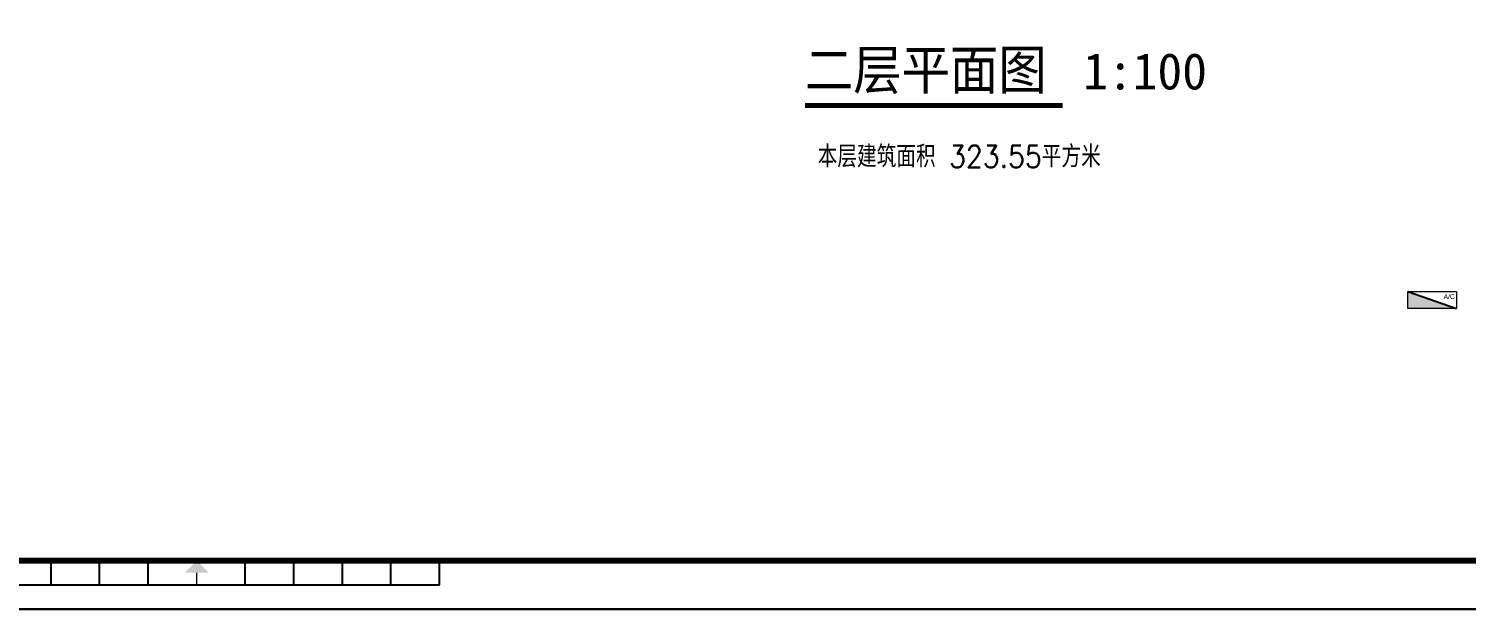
# Model space of a CAD drawing. Header units: millimetres. Extents: x -13830 to 215738, y -24143 to 193994.
# Drawn here: x 35137 to 64753, y 64957 to 76907 of the extents above; entities that cross this region are included whole.
import ezdxf
from ezdxf.enums import TextEntityAlignment as Align

# ---------------------------------------------------------------- set-up
doc = ezdxf.new("R2010")
doc.units = ezdxf.units.MM
doc.header["$LTSCALE"] = 100
doc.layers.get('0').update_dxf_attribs({"linetype": 'CONTINUOUS'})
for name, color, linetype in [('DIM_SYMB', 3, 'CONTINUOUS'), ('EQUIP_DETAIL', 9, 'CONTINUOUS'), ('EQUIP_HATCH', 8, 'CONTINUOUS'), ('PUB_TEXT', 7, 'CONTINUOUS'), ('TK HAHA', 1, 'CONTINUOUS'), ('图框', 7, 'CONTINUOUS')]:
    doc.layers.add(name, color=color, linetype=linetype)
doc.layers.add('M-2019.7.9', color=6, linetype='CONTINUOUS', lineweight=15)
doc.styles.add('HZDX', font='wcad.shx', dxfattribs={"bigfont": 'hzdx.shx'})
doc.styles.add('HZTXT', font='tjromans.shx', dxfattribs={"width": 0.8, "bigfont": 'hztxt.shx'})
doc.styles.add('signboard', font='ARIALN.TTF', dxfattribs={"width": 0.9})

# ---------------------------------------------------------------- blocks, each defined once
blk = doc.blocks.new('TJAD_TK_A1')
at = {"layer": '图框'}
for p, q in [((890.88, 361.45), (890.88, 366.45)), ((900.88, 361.45), (900.88, 366.45)), ((910.88, 361.45), (910.88, 366.45)), ((930.88, 361.45), (930.88, 366.45)), ((940.88, 361.45), (940.88, 366.45)), ((950.88, 361.45), (950.88, 366.45)), ((960.88, 361.45), (960.88, 366.45)), ((970.88, 361.45), (970.88, 366.45)), ((870.88, 361.45), (970.88, 361.45)), ((500.38, 356.45), (1341.38, 356.45))]:
    blk.add_line(p, q, dxfattribs=at)
at = {"layer": '图框', "const_width": 1.2}
blk.add_lwpolyline([(1331.38, 940.45), (525.38, 940.45), (525.38, 366.45), (1331.38, 366.45)], close=True, dxfattribs=at)
at = {"layer": '图框', "const_width": 0.3}
blk.add_lwpolyline([(920.88, 363.95), (920.88, 361.45)], dxfattribs=at)
at = {"layer": '图框'}
blk.add_solid([(918.38, 363.95), (923.38, 363.95), (920.88, 366.45)], dxfattribs=at)
blk = doc.blocks.new('180703-expo')
at = {"layer": '图框'}
blk.add_blockref('TJAD_TK_A1', (-500.38, -356.45), dxfattribs=at)
blk = doc.blocks.new('5HP')
at = {"layer": 'EQUIP_HATCH'}
blk.add_hatch(color=256, dxfattribs=at).paths.add_polyline_path([(11197, 101719), (10847, 101719), (10847, 100719)])
at = {"color": 0, "linetype": 'ByBlock'}
blk.add_lwpolyline([(10847, 101719), (11197, 101719), (11197, 100719), (10847, 100719)], close=True, dxfattribs=at)
at = {"layer": 'EQUIP_DETAIL'}
blk.add_line((11197, 101719), (10847, 100719), dxfattribs=at)
at = {"layer": 'EQUIP_DETAIL', "style": 'HZDX'}
blk.add_text('A/C', height=100, rotation=270, dxfattribs=at).set_placement((11097, 100869), align=Align.MIDDLE)

msp = doc.modelspace()

# ---------------------------------------------------------------- linework, layer by layer
at = {"layer": 'DIM_SYMB', "const_width": 105}
msp.add_lwpolyline([(51126.7, 75328.2), (56440.5, 75328.2)], dxfattribs=at)
at = {"layer": 'TK HAHA', "color": 1}
msp.add_lwpolyline([(-3451.8, 124357.2), (80648.2, 124357.2), (80648.2, 64957.2), (-3451.8, 64957.2)], close=True, dxfattribs=at)

# ---------------------------------------------------------------- block references
at = {"xscale": 100, "yscale": 100, "zscale": 100}
msp.add_blockref('180703-expo', (-3451.8, 64957.2), dxfattribs=at)
at = {"layer": 'M-2019.7.9', "rotation": 89.99999999999999}
msp.add_blockref('5HP', (165270.8, 60298.8), dxfattribs=at)

# ---------------------------------------------------------------- texts
at = {"style": 'HZTXT', "width": 0.9}
msp.add_text('本层建筑面积 323.55平方米', height=450, dxfattribs=at).set_placement((51390.9, 74053.1))
at = {"layer": 'PUB_TEXT', "style": 'signboard', "width": 0.9}
msp.add_text('二层平面图', height=811.87, dxfattribs=at).set_placement((51126.7, 75657.9))
at = {"layer": 'PUB_TEXT'}
msp.add_text('1:100', height=750, dxfattribs=at).set_placement((56860.5, 75657.9))

doc.saveas('drawing.dxf')
